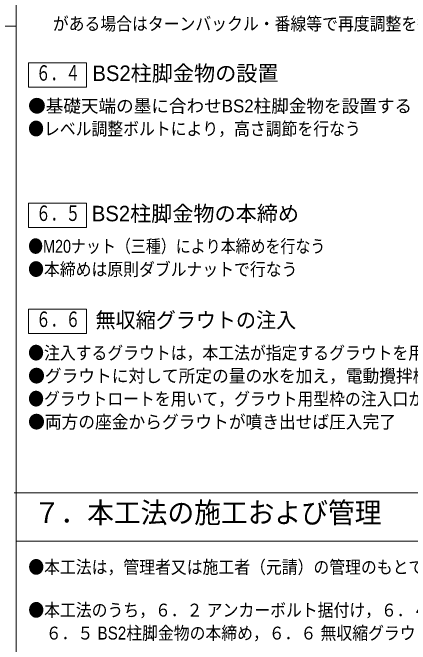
# Model space of a CAD drawing. Units: millimetres at full size; details may follow other scales. Extents: x -2994 to 2994, y -2281 to 2281.
# Drawn here: x 1538 to 2360, y -1003 to 301 of the extents above; entities that cross this region are included whole.
import ezdxf
from ezdxf.enums import TextEntityAlignment as Align

# ---------------------------------------------------------------- set-up
doc = ezdxf.new("R2010")
doc.units = ezdxf.units.MM
doc.header["$LTSCALE"] = 28.063
doc.linetypes.add('DOTTED', pattern=[1.75, 0.25, -1.5])
for name, color, linetype, lineweight in [('1-0_0', 4, 'Continuous', 9), ('1-4__0-8_KAKOMI', 4, 'Continuous', 15), ('1-6__0-A_00_WAKU', 5, 'Continuous', 20), ('1-9__2-0_', 2, 'Continuous', 15)]:
    doc.layers.add(name, color=color, linetype=linetype, lineweight=lineweight)
doc.styles.add('ＭＳ Ｐゴシック', font='')
doc.styles.get('ＭＳ Ｐゴシック').set_extended_font_data('MS PGothic')

msp = doc.modelspace()

# ---------------------------------------------------------------- linework, layer by layer
at = {"layer": '1-4__0-8_KAKOMI'}
for p, q in [((1690.28, 147.06), (1690.28, 197.06)), ((1690.28, 147.06), (1570.28, 147.06)), ((1690.28, -142.53), (1690.28, -92.53)), ((1690.28, -142.53), (1570.28, -142.53)), ((1690.28, -361.49), (1690.28, -311.49)), ((1690.28, -361.49), (1570.28, -361.49))]:
    msp.add_line(p, q, dxfattribs=at)
for points in [[(1690.28, 197.06), (1570.28, 197.06), (1570.28, 147.06)], [(1690.28, -92.53), (1570.28, -92.53), (1570.28, -142.53)], [(1690.28, -311.49), (1570.28, -311.49), (1570.28, -361.49)]]:
    msp.add_lwpolyline(points, dxfattribs=at)
at = {"layer": '1-6__0-A_00_WAKU'}
for p, q in [((1544.84, -1670), (1544.84, 1655)), ((1544.84, 272.76), (-472.54, 272.76)), ((2790, -690.58), (1544.84, -690.58)), ((2790, -790.58), (1544.84, -790.58))]:
    msp.add_line(p, q, dxfattribs=at)
at = {"layer": '1-9__2-0_', "color": 4, "linetype": 'DOTTED'}
msp.add_line((-472.54, -690.58), (1544.84, -690.58), dxfattribs=at)

# ---------------------------------------------------------------- texts
at = {"layer": '1-0_0', "color": 7, "style": 'ＭＳ Ｐゴシック'}
for s, height, width, p in [('がある場合はターンバックル・番線等で再度調整を行なう', 26.66, 0.9, (1620.81, 256.68)), ('６．４', 31.99, 0.7, (1585.79, 150.84)), ('●レベル調整ボルトにより，高さ調節を行なう', 26.66, 0.9, (1569.82, 39.84)), ('６．５', 31.99, 0.7, (1586.05, -138.75)), ('●M20ナット（三種）により本締めを行なう', 26.66, 0.85, (1569.82, -202.83)), ('●本締めは原則ダブルナットで行なう', 26.66, 0.9, (1569.82, -250.32)), ('無収縮グラウトの注入', 31.99, 0.95, (1709.02, -359.33)), ('６．６', 31.99, 0.7, (1586.04, -357.71)), ('●注入するグラウトは，本工法が指定するグラウトを用いる', 26.66, 0.9, (1569.82, -422.92)), ('●グラウトに対して所定の量の水を加え，電動攪拌機で2分間以上攪拌する', 26.66, 0.95, (1569.82, -470.41)), ('●グラウトロートを用いて，グラウト用型枠の注入口からグラウトを注入する', 26.66, 0.9, (1569.82, -517.9)), ('●両方の座金からグラウトが噴き出せば圧入完了', 26.66, 0.95, (1569.82, -565.39)), ('７．本工法の施工および管理', 42.66, 0.95, (1581.19, -765.63)), ('●本工法は，管理者又は施工者（元請）の管理のもとで実施するものとする', 26.66, 0.9, (1570.16, -865.24)), ('●本工法のうち，６．２ アンカーボルト据付け，６．４ BS2柱脚金物の設置，', 26.66, 0.9, (1570.16, -953.97)), ('\u3000６．５ BS2柱脚金物の本締め，６．６ 無収縮グラウトの注入の施工は，', 26.66, 0.9, (1573.56, -1001.46))]:
    msp.add_text(s, height=height, dxfattribs=dict(at, width=width)).set_placement(p, align=Align.BOTTOM_LEFT)
for s, height, p in [('BS2柱脚金物の設置', 31.99, (1702.6, 150.16)), ('●基礎天端の墨に合わせBS2柱脚金物を設置する', 26.66, (1569.82, 86.9)), ('BS2柱脚金物の本締め', 31.99, (1701.35, -139.51))]:
    msp.add_text(s, height=height, dxfattribs=at).set_placement(p, align=Align.BOTTOM_LEFT)

doc.saveas('drawing.dxf')
